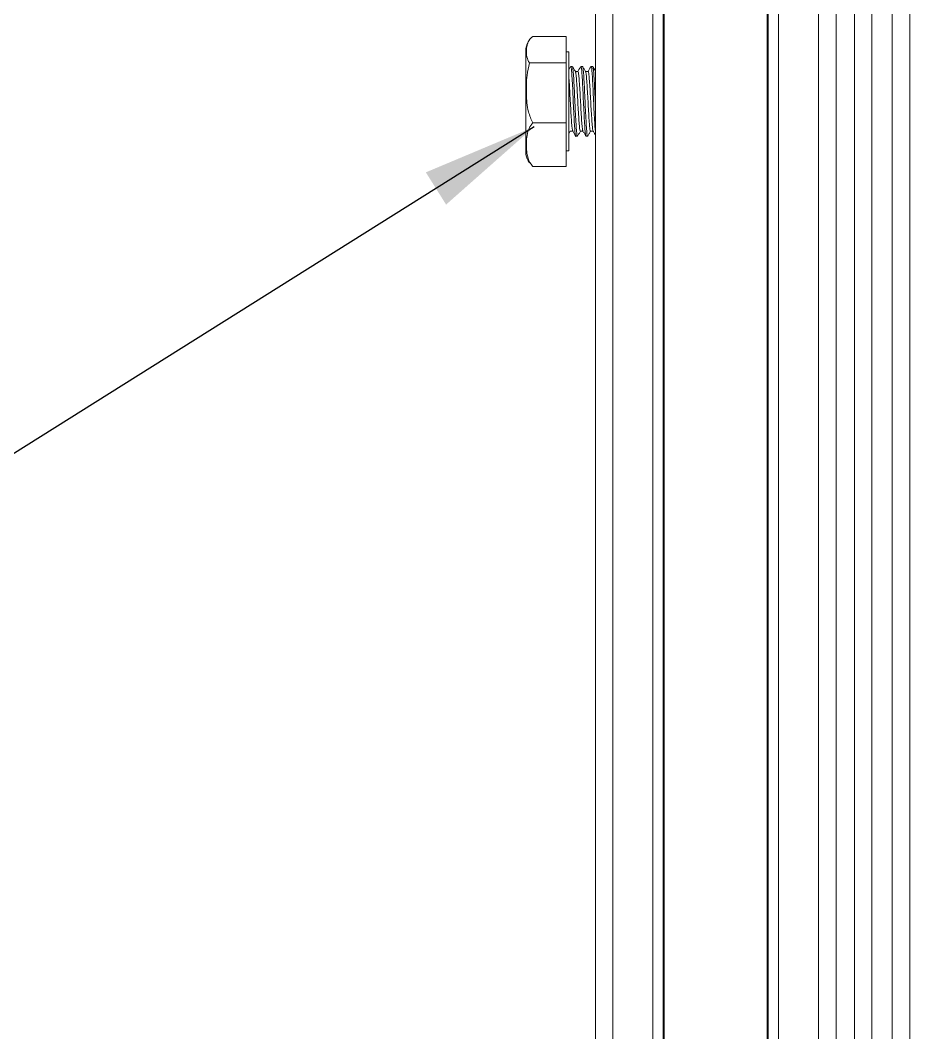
# Model space of a CAD drawing. Extents: x -976302 to -776254, y 5665 to 231437.
# Drawn here: x -799181 to -798413, y 80593 to 81467 of the extents above; entities that cross this region are included whole.
import ezdxf

# ---------------------------------------------------------------- set-up
doc = ezdxf.new("R2010")
doc.units = 0
doc.header["$LTSCALE"] = 1000
doc.header["$MEASUREMENT"] = 0
doc.layers.add('22', color=7, linetype='Continuous')
doc.styles.get("Standard").update_dxf_attribs({"font": 'gbenor.shx', "bigfont": 'gbcbig.shx'})
doc.dimstyles.get("Standard").update_dxf_attribs({"dimscale": 100, "dimtxt": 3.5, "dimasz": 1, "dimexe": 2.5, "dimexo": 3, "dimgap": 1.5, "dimtad": 1, "dimdec": 0, "dimzin": 0, "dimdsep": 46, "dimtxsty": 'Standard', "dimblk": 'ARCHTICK', "dimcen": 0.09, "dimadec": 0, "dimazin": 0, "dimtfac": 1, "dimtdec": 0, "dimtix": 1, "dimtmove": 2, "dimatfit": 3, "dimfxl": 1, "dimtolj": 1, "dimtzin": 0, "dimarcsym": 0})

# ---------------------------------------------------------------- blocks, each defined once
blk = doc.blocks.new('*U19')
at = {"color": 253, "linetype": 'Continuous', "lineweight": 15, "true_color": 0x9e9e9e}
for p, q in [((-15804.9, -17650.8), (-15804.9, -17365.29)), ((-15801.42, -17650.8), (-15801.42, -17365.29)), ((-15792.34, -17739.82), (-15792.34, -17427.89)), ((-15785.53, -17739.82), (-15785.53, -17427.89)), ((-15764.11, -17739.82), (-15764.11, -17427.89)), ((-15757.3, -17739.82), (-15757.3, -17427.89))]:
    blk.add_line(p, q, dxfattribs=at)
at = {"color": 7, "linetype": 'Continuous', "lineweight": 15}
for p, q in [((-15807.88, -17652.9), (-15807.88, -17367.4)), ((-15798.45, -17652.9), (-15798.45, -17377.97)), ((-15795.32, -17739.82), (-15795.32, -17427.89)), ((-15783.75, -17739.82), (-15783.75, -17427.89)), ((-15783.59, -17739.82), (-15783.59, -17427.89)), ((-15766.04, -17739.82), (-15766.04, -17427.89)), ((-15765.88, -17739.82), (-15765.88, -17427.89)), ((-15754.32, -17739.82), (-15754.32, -17427.89))]:
    blk.add_line(p, q, dxfattribs=at)
blk = doc.blocks.new('SGSK')
at = {"color": 7, "linetype": 'Continuous', "lineweight": 15}
for p, q in [((-21736.92, -8105.88), (-21736.92, -8092.44)), ((-21736.92, -8092.45), (-21720.09, -8092.45)), ((-21736.92, -8100.23), (-21738.41, -8100.23)), ((-21738.41, -8100.23), (-21738.41, -8109.62)), ((-21736.92, -8105.88), (-21718.41, -8105.88)), ((-21736.92, -8136.09), (-21736.92, -8105.88)), ((-21749.58, -8107.58), (-21750.39, -8107.58)), ((-21746.78, -8110.16), (-21748.08, -8110.16)), ((-21744.42, -8107.58), (-21745.25, -8107.58)), ((-21741.61, -8110.16), (-21742.94, -8110.16)), ((-21739.28, -8107.58), (-21740.09, -8107.58)), ((-21738.41, -8109.62), (-21738.41, -8150.23)), ((-21736.92, -8136.09), (-21720.09, -8136.09)), ((-21736.92, -8158.07), (-21736.92, -8136.09)), ((-21750.61, -8140.3), (-21749.31, -8140.3)), ((-21747.83, -8142.88), (-21747, -8142.88)), ((-21745.47, -8140.3), (-21744.15, -8140.3)), ((-21742.67, -8142.88), (-21741.84, -8142.88)), ((-21740.34, -8140.3), (-21739.01, -8140.3)), ((-21739.06, -8140.3), (-21738.5, -8141.25)), ((-21738.41, -8150.23), (-21736.92, -8150.23)), ((-21736.92, -8158.07), (-21720.09, -8158.07))]:
    blk.add_line(p, q, dxfattribs=at)
for centre, start, end in [((-21728.33, -8100.95), 11.627, 34.4237), ((-21728.33, -8149.57), 325.5706, 347.9775)]:
    blk.add_arc(centre, 11.99, start, end, dxfattribs=at)
for points, knots in [([(-21718.41, -8105.88), (-21717.91, -8104.84), (-21716.9, -8102.75), (-21716.86, -8099.78), (-21717.15, -8097.07), (-21717.86, -8094.64), (-21719.36, -8093.16), (-21720.09, -8092.44)], [0, 0, 0, 0, 0.231367, 0.468518, 0.647377, 0.82799, 1, 1, 1, 1]), ([(-21716.64, -8098.54), (-21716.64, -8098.46), (-21716.64, -8098), (-21716.64, -8100.16), (-21716.64, -8104.93), (-21716.64, -8112.28), (-21716.64, -8121), (-21716.64, -8130.23), (-21716.64, -8138.88), (-21716.64, -8146.07), (-21716.64, -8150.61), (-21716.64, -8152.6), (-21716.64, -8152.11), (-21716.64, -8152.05)], [0, 0, 0, 0, 0.021268, 0.128528, 0.235949, 0.343251, 0.4506, 0.557943, 0.665277, 0.77259, 0.879962, 0.987386, 1, 1, 1, 1]), ([(-21720.09, -8136.09), (-21719.3, -8134.26), (-21717.28, -8129.62), (-21716.89, -8121.38), (-21716.81, -8113.09), (-21717.95, -8107.95), (-21718.41, -8105.88)], [0, 0, 0, 0, 0.192422, 0.488985, 0.793446, 1, 1, 1, 1]), ([(-21751.78, -8141.02), (-21751.7, -8140.14), (-21751.52, -8138.28), (-21751.27, -8133.52), (-21750.96, -8127.8), (-21750.7, -8121.75), (-21750.44, -8116.11), (-21750.13, -8111.46), (-21749.89, -8108.51), (-21749.64, -8107.29), (-21749.53, -8107.72), (-21749.51, -8107.81)], [0, 0, 0, 0, 0.108963, 0.23162, 0.354215, 0.476834, 0.599432, 0.722034, 0.844513, 0.9672, 1, 1, 1, 1]), ([(-21750.43, -8107.58), (-21750.69, -8108.02), (-21751.14, -8108.8), (-21751.59, -8109.58), (-21751.78, -8109.92)], [0, 0, 0, 0, 0.5657201, 1, 1, 1, 1]), ([(-21750.39, -8107.83), (-21750.44, -8107.79), (-21750.59, -8107.67), (-21750.81, -8109.67), (-21751.09, -8113.43), (-21751.34, -8118.6), (-21751.6, -8123.57), (-21751.74, -8126.51), (-21751.78, -8127.49)], [0, 0, 0, 0, 0.106278, 0.304506, 0.50306, 0.701655, 0.90011, 1, 1, 1, 1]), ([(-21748.08, -8110.27), (-21748.09, -8110.23), (-21748.21, -8109.96), (-21748.42, -8111.12), (-21748.67, -8113.73), (-21748.98, -8117.79), (-21749.24, -8122.66), (-21749.51, -8127.83), (-21749.81, -8132.71), (-21750.07, -8136.7), (-21750.33, -8139.45), (-21750.51, -8139.94), (-21750.59, -8140.17)], [0, 0, 0, 0, 0.0167657, 0.1274143, 0.2379701, 0.3486886, 0.4592589, 0.5698237, 0.6804047, 0.7910092, 0.9014504, 1, 1, 1, 1]), ([(-21748.05, -8110.16), (-21748.29, -8109.74), (-21748.79, -8108.88), (-21749.28, -8108.02), (-21749.54, -8107.58)], [0, 0, 0, 0, 0.485812, 1, 1, 1, 1]), ([(-21749.31, -8140.2), (-21749.3, -8140.23), (-21749.17, -8140.5), (-21748.97, -8139.37), (-21748.71, -8136.77), (-21748.43, -8132.72), (-21748.17, -8127.86), (-21747.87, -8122.7), (-21747.61, -8117.81), (-21747.34, -8113.8), (-21747.04, -8111), (-21746.88, -8110.49), (-21746.8, -8110.25)], [0, 0, 0, 0, 0.015484, 0.125613, 0.235748, 0.345947, 0.456112, 0.566282, 0.676394, 0.786496, 0.896747, 1, 1, 1, 1]), ([(-21745.25, -8107.7), (-21745.26, -8107.66), (-21745.39, -8107.35), (-21745.51, -8108.68), (-21745.85, -8111.7), (-21746.09, -8116.45), (-21746.4, -8122.14), (-21746.66, -8128.19), (-21746.92, -8133.89), (-21747.24, -8138.65), (-21747.48, -8141.76), (-21747.74, -8143.13), (-21747.85, -8142.72), (-21747.87, -8142.61)], [0, 0, 0, 0, 0.014448, 0.119788, 0.225094, 0.330325, 0.435558, 0.540793, 0.646009, 0.751257, 0.856582, 0.961741, 1, 1, 1, 1]), ([(-21747, -8142.64), (-21746.94, -8142.66), (-21746.78, -8142.7), (-21746.55, -8140.53), (-21746.28, -8136.62), (-21746.02, -8131.35), (-21745.71, -8125.41), (-21745.46, -8119.44), (-21745.15, -8114.11), (-21744.89, -8110.09), (-21744.63, -8107.67), (-21744.44, -8107.7), (-21744.35, -8107.71)], [0, 0, 0, 0, 0.065447, 0.170167, 0.27482, 0.379573, 0.484317, 0.589093, 0.693837, 0.79862, 0.903316, 1, 1, 1, 1]), ([(-21745.27, -8107.58), (-21745.52, -8108.02), (-21746.03, -8108.91), (-21746.56, -8109.79), (-21746.82, -8110.23)], [0, 0, 0, 0, 0.49825, 1, 1, 1, 1]), ([(-21742.94, -8110.32), (-21743.01, -8110.35), (-21743.19, -8110.41), (-21743.43, -8112.51), (-21743.69, -8116.02), (-21744, -8120.64), (-21744.26, -8125.75), (-21744.53, -8130.81), (-21744.79, -8135.26), (-21745.1, -8138.46), (-21745.3, -8140.12), (-21745.42, -8140.08), (-21745.45, -8140.07)], [0, 0, 0, 0, 0.082832, 0.193099, 0.303484, 0.4137, 0.523999, 0.63424, 0.744592, 0.854736, 0.965082, 1, 1, 1, 1]), ([(-21742.89, -8110.16), (-21743.13, -8109.75), (-21743.63, -8108.9), (-21744.12, -8108.04), (-21744.37, -8107.6)], [0, 0, 0, 0, 0.482726, 1, 1, 1, 1]), ([(-21744.15, -8140.09), (-21744.11, -8140.12), (-21743.98, -8140.22), (-21743.71, -8138.5), (-21743.47, -8135.28), (-21743.15, -8130.84), (-21742.9, -8125.79), (-21742.62, -8120.67), (-21742.36, -8116.05), (-21742.05, -8112.54), (-21741.85, -8110.54), (-21741.69, -8110.45), (-21741.64, -8110.41)], [0, 0, 0, 0, 0.059777, 0.17003, 0.28019, 0.390507, 0.500766, 0.610977, 0.721246, 0.831376, 0.941687, 1, 1, 1, 1]), ([(-21740.09, -8107.77), (-21740.15, -8107.81), (-21740.31, -8107.88), (-21740.59, -8110.32), (-21740.85, -8114.43), (-21741.11, -8119.81), (-21741.42, -8125.8), (-21741.67, -8131.72), (-21741.98, -8136.93), (-21742.24, -8140.73), (-21742.47, -8142.77), (-21742.62, -8142.67), (-21742.67, -8142.63)], [0, 0, 0, 0, 0.08018, 0.187758, 0.295118, 0.402635, 0.510113, 0.617611, 0.725099, 0.832578, 0.940004, 1, 1, 1, 1]), ([(-21741.84, -8142.86), (-21741.84, -8142.87), (-21741.84, -8143.23), (-21741.53, -8142), (-21741.31, -8139.25), (-21741.04, -8134.65), (-21740.73, -8129.05), (-21740.47, -8123.01), (-21740.21, -8117.22), (-21739.9, -8112.33), (-21739.65, -8108.97), (-21739.38, -8107.38), (-21739.24, -8107.77), (-21739.19, -8107.91)], [0, 0, 0, 0, 0.001603, 0.105989, 0.210335, 0.314672, 0.418951, 0.523256, 0.627547, 0.731915, 0.836159, 0.940451, 1, 1, 1, 1]), ([(-21740.13, -8107.58), (-21740.39, -8108.02), (-21740.9, -8108.9), (-21741.4, -8109.78), (-21741.66, -8110.23)], [0, 0, 0, 0, 0.500128, 1, 1, 1, 1]), ([(-21738.38, -8109.08), (-21738.41, -8109.04), (-21738.65, -8108.54), (-21738.95, -8108.06), (-21739.21, -8107.62)], [0, 0, 0, 0, 0.08986, 1, 1, 1, 1]), ([(-21738.41, -8114.15), (-21738.42, -8114.32), (-21738.54, -8115.64), (-21738.72, -8118.7), (-21738.98, -8123.67), (-21739.29, -8128.82), (-21739.55, -8133.58), (-21739.81, -8137.33), (-21740.09, -8139.65), (-21740.22, -8139.91), (-21740.27, -8140.02)], [0, 0, 0, 0, 0.021326, 0.168843, 0.316484, 0.464071, 0.611665, 0.759354, 0.906815, 1, 1, 1, 1]), ([(-21720.09, -8158.07), (-21720.06, -8158.04), (-21718.94, -8156.8), (-21717.19, -8153.14), (-21716.8, -8148.16), (-21717.04, -8143.34), (-21717.74, -8139.83), (-21718.97, -8137.42), (-21719.92, -8136.3), (-21720.09, -8136.09)], [0, 0, 0, 0, 0.005039, 0.189524, 0.499609, 0.665309, 0.832571, 0.968918, 1, 1, 1, 1]), ([(-21751.78, -8142.31), (-21751.63, -8142.06), (-21751.22, -8141.36), (-21750.82, -8140.66), (-21750.57, -8140.22)], [0, 0, 0, 0, 0.367934, 1, 1, 1, 1]), ([(-21749.33, -8140.3), (-21749.09, -8140.72), (-21748.6, -8141.58), (-21748.11, -8142.44), (-21747.85, -8142.88)], [0, 0, 0, 0, 0.4856371, 1, 1, 1, 1]), ([(-21746.98, -8142.88), (-21746.71, -8142.44), (-21746.19, -8141.56), (-21745.68, -8140.67), (-21745.43, -8140.23)], [0, 0, 0, 0, 0.501951, 1, 1, 1, 1]), ([(-21744.19, -8140.3), (-21743.96, -8140.72), (-21743.47, -8141.59), (-21742.95, -8142.44), (-21742.69, -8142.88)], [0, 0, 0, 0, 0.484035, 1, 1, 1, 1]), ([(-21741.79, -8142.83), (-21741.54, -8142.39), (-21741.03, -8141.51), (-21740.52, -8140.63), (-21740.27, -8140.19)], [0, 0, 0, 0, 0.500134, 1, 1, 1, 1])]:
    blk.add_open_spline(points, degree=3, knots=knots, dxfattribs=at)
blk = doc.blocks.new('_ArchTick')
at = {"color": 0, "linetype": 'ByBlock', "const_width": 0.4}
blk.add_lwpolyline([(-0.5, -0.5), (0.5, 0.5)], dxfattribs=at)

msp = doc.modelspace()

# ---------------------------------------------------------------- block references
for name, p, xscale, yscale, zscale in [('*U19', (-878539.54, 169862.78), -5.068799998611212, 5.068799999542534, 5.068800000000002), ('*U19', (-878539.54, 169862.78), -5.068799998611212, 5.068799999542534, 5.068800000000002), ('SGSK', (-835897.43, 95298.16), -1.710819728672504, 1.710819727741182, 1.710819728133121), ('SGSK', (-835897.43, 95298.16), -1.710819728672504, 1.710819727741182, 1.710819728133121)]:
    msp.add_blockref(name, p, dxfattribs=dict(xscale=xscale, yscale=yscale, zscale=zscale))

# ---------------------------------------------------------------- leaders
at = {"layer": '22'}
msp.add_leader([(-798737.14, 81375.26), (-799335.62, 80999.39)], dimstyle='Standard', override={"dimgap": 0.09}, dxfattribs=at)

doc.saveas('drawing.dxf')
